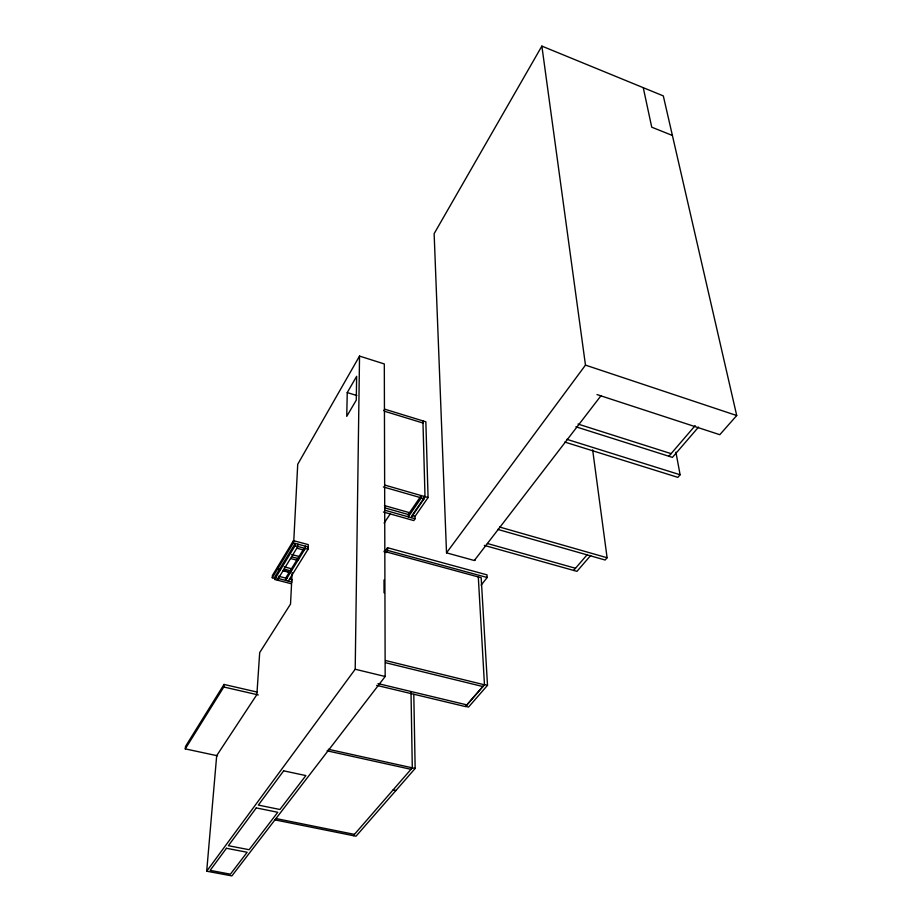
<?xml version="1.0" encoding="UTF-8"?>
<svg xmlns="http://www.w3.org/2000/svg" width="922" height="922" viewBox="0 0 922 922"><rect width="100%" height="100%" fill="white"/><g stroke="black" fill="none" stroke-linecap="round" stroke-linejoin="round"><path stroke-width="1.38" d="M206.701 871.209L355.201 669.245L359.534 356.088L384.313 363.948L385.166 676.494L231.883 875.9L206.701 871.209L216.693 755.614L256.869 694.6L259.693 652.58L290.522 604.071L292.147 572.608M347.248 392.576L346.741 416.364L356.272 400.136L356.641 376.326L347.248 392.576L356.872 395.538M288.286 581.067L308.075 549.212L308.271 544.625L293.473 540.649L272.405 575.501L272.267 577.771L275.033 578.486M305.401 546.17L305.297 548.475L285.578 580.376L285.705 578.094L289.347 572.182M297.99 544.187L297.875 546.481L277.326 580.134M274.595 579.431L295.086 545.743L295.201 543.438L274.744 577.149L274.595 579.431L291.329 583.753M272.267 577.771L293.346 542.943L293.473 540.649M293.772 541.133L297.725 464.273L359.534 356.088M275.736 575.512L275.597 577.794L292.044 582.047M277.718 566.696L277.591 568.978L280.3 569.692M217.546 755.798L185.276 748.894L223.792 686.994L224.011 684.435L257.111 692.065M185.276 748.894L185.529 746.405L224.011 684.435M596.995 394.57L719.794 434.7L736.724 415.534L663.31 95.9L541.871 46.1L434.135 233.658L446.525 552.843L474.323 560.507L600.89 395.849M290.81 569.819L303.937 548.532M384.082 523.12L390.421 513.658M421.296 497.926L408.296 516.839L408.262 514.511L421.239 495.587L421.296 497.926L424.132 498.744L424.062 496.393M384.393 552.301L387.54 547.714L487 574.867L487.162 577.518L481.111 585.17M385.972 552.681L387.551 550.388L387.54 547.714M411.097 517.634L424.132 498.744M384.578 409.138L425.849 421.792L428.073 497.557L415.015 516.424L411.984 515.559L425.007 496.67L422.933 420.893M415.004 515.951L415.061 518.752L413.794 520.573L383.402 512.021M446.525 552.843L585.47 365.112L541.871 46.1M668.876 456.252L695.165 425.641M573.645 570.418L587.372 554.468M698.542 427.082L672.426 457.381L575.916 426.794M590.714 555.424L576.953 571.352L484.315 545.398M353.299 835.678L412.295 767.83L411.016 692.226M478.299 576.953L484.465 684.816L465.529 706.598L376.649 685.357M487.508 685.323L468.526 707.082L465.518 706.367L484.453 684.573L487.508 685.323L481.18 577.725L383.944 551.287M413.794 694.312L415.154 768.464L356.007 836.219L274.779 819.854M592.65 449.844L607.102 557.752L605.12 560.011L497.765 529.401M675.895 452.137L680.113 474.772L677.843 477.354L564.748 442.053M275.805 818.517L354.428 834.387M393.106 789.9L395.918 790.511M327.091 750.819L410.993 769.317M328.278 749.263L415.154 768.464M223.792 686.994L258.31 694.934M377.997 683.594L466.993 704.915M355.201 669.245L385.166 676.494M385.58 662.711L482.944 686.567M385.58 660.532L484.465 684.816M278.525 576.227L286.892 578.405M289.681 579.12L292.458 579.846M284.057 569.105L291.364 571.018L291.479 568.736L284.183 566.823M283.008 570.395L288.436 571.813M283.042 570.776L290.338 572.677M291.571 556.819L298.935 558.767L299.039 556.473L291.686 554.525M290.534 558.513L297.887 560.461M293.346 542.943L308.167 546.919M295.086 545.743L308.075 549.212M296.826 548.21L304.237 550.192M387.551 550.388L487.162 577.518M474.784 559.908L475.372 560.069M487.427 543.519L575.501 568.263M384.532 507.803L409.241 514.787M384.624 510.166L415.061 518.752M384.462 505.579L410.509 512.955M499.586 527.027L607.102 557.752M384.612 485.03L428.073 497.557M383.356 486.954L421.031 497.788M383.679 410.278L384.589 411.27L422.991 423.025M566.857 439.321L680.113 474.772M578.013 424.062L671.124 453.647M585.47 365.112L736.724 415.534M672.403 135.465L651.739 127.19L643.256 87.671M384.013 579.95L384.036 592.846M226.455 848.275L210.135 870.38L230.408 874.171L247.165 852.274L226.455 848.275M256.27 807.914L228.368 845.705L249.124 849.715L277.764 812.282L256.27 807.914M283.653 770.838L258.356 805.09L279.908 809.493L305.862 775.586L283.653 770.838"/></g></svg>
